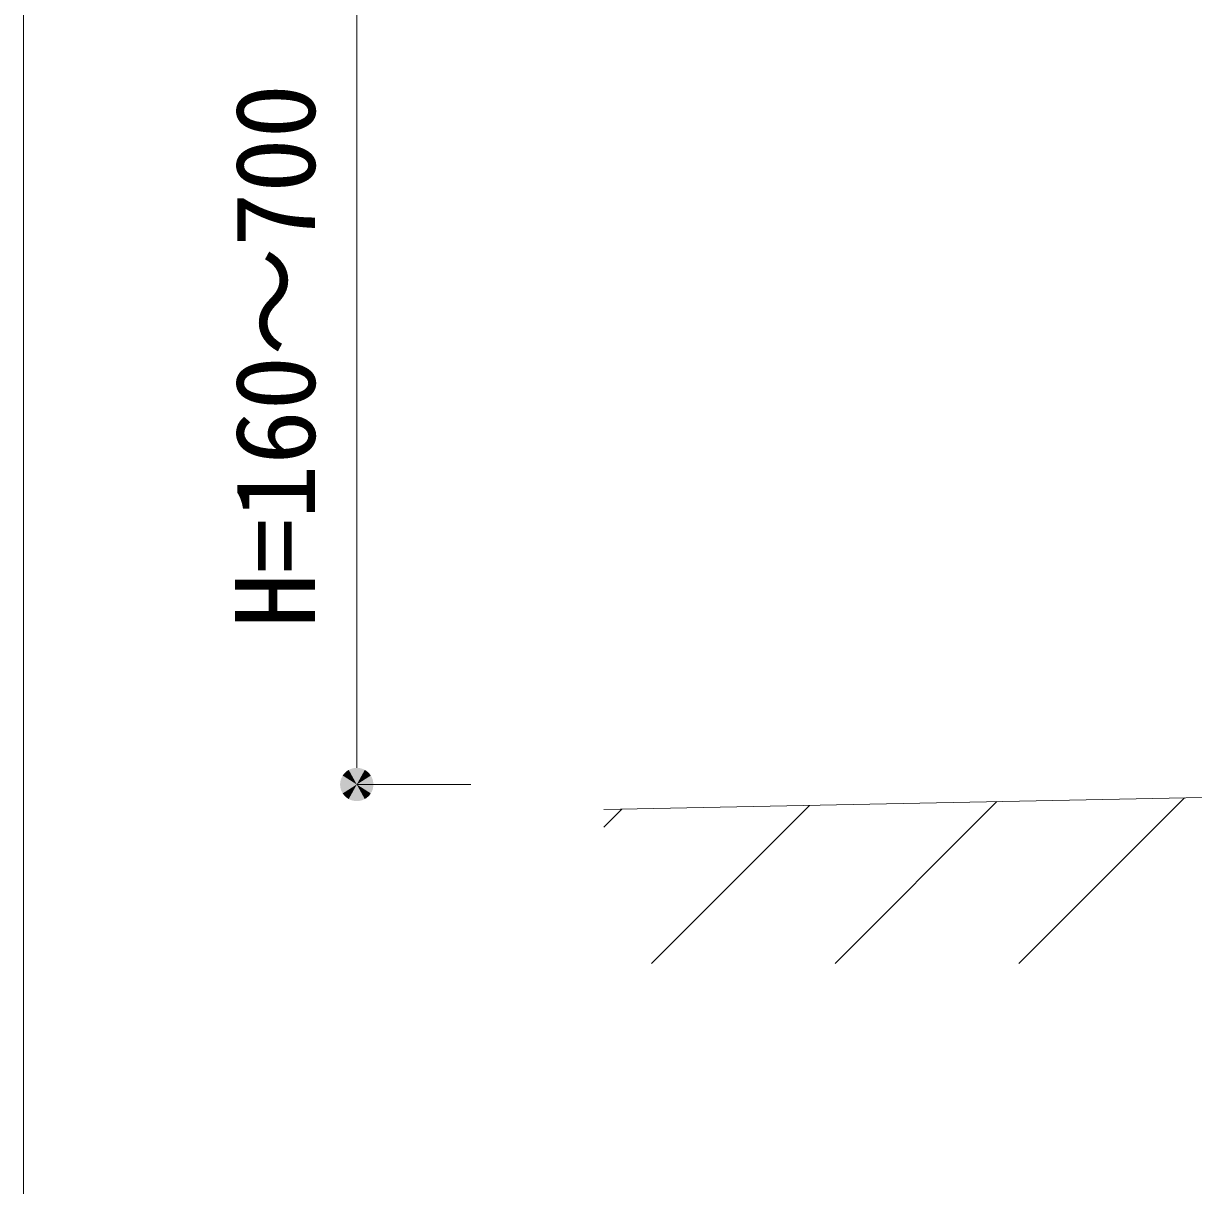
# Model space of a CAD drawing. Units: millimetres, scale not verified. Extents: x -4007 to 4007, y -2741 to 2832.
# Drawn here: x -4007 to -3444, y -2038 to -1479 of the extents above; entities that cross this region are included whole.
import ezdxf
from ezdxf.enums import TextEntityAlignment as Align

# ---------------------------------------------------------------- set-up
doc = ezdxf.new("R2010")
doc.units = ezdxf.units.MM
doc.header["$LTSCALE"] = 20
for name, color, linetype, lineweight in [('0-0_0-A01-枠A', 4, 'Continuous', 9), ('0-4_0-A11-寸法_詳細', 5, 'Continuous', 9), ('0-5_0', 7, 'Continuous', 9), ('0-9_A-E01-仕上太線', 5, 'Continuous', 9), ('0-F_A-C03-壁種別', 4, 'Continuous', 9)]:
    doc.layers.add(name, color=color, linetype=linetype, lineweight=lineweight)
doc.styles.add('ＭＳ ゴシック', font='')
doc.styles.get('ＭＳ ゴシック').set_extended_font_data('MS Gothic')

# ---------------------------------------------------------------- blocks, each defined once
blk = doc.blocks.new('waku')
at = {"layer": '0-0_0-A01-枠A'}
blk.add_line((396.67, 11513.33), (396.67, 366.67), dxfattribs=at)
blk = doc.blocks.new('_Dot')
at = {"layer": '0-5_0'}
blk.add_line((-10, 0), (-20, 0), dxfattribs=at)
for points in [[(0, 0), (-7.29, 6.85), (-6.37, 7.71)], [(0, 0), (-6.37, 7.71), (-5.36, 8.44)], [(0, 0), (-5.36, 8.44), (-4.26, 9.05)], [(0, 0), (-4.26, 9.05), (-3.09, 9.51)], [(0, 0), (-3.09, 9.51), (-1.87, 9.82)], [(0, 0), (-1.87, 9.82), (-0.63, 9.98)], [(0, 0), (-0.63, 9.98), (0.63, 9.98)], [(0, 0), (0.63, 9.98), (1.87, 9.82)], [(0, 0), (1.87, 9.82), (3.09, 9.51)], [(0, 0), (3.09, 9.51), (4.26, 9.05)], [(0, 0), (4.26, 9.05), (5.36, 8.44)], [(0, 0), (5.36, 8.44), (6.37, 7.71)], [(0, 0), (6.37, 7.71), (7.29, 6.85)], [(0, 0), (-10, 0), (-9.92, 1.25)], [(0, 0), (-9.92, -1.25), (-10, 0)], [(0, 0), (-9.92, 1.25), (-9.69, 2.49)], [(0, 0), (-9.69, -2.49), (-9.92, -1.25)], [(0, 0), (-9.69, 2.49), (-9.3, 3.68)], [(0, 0), (-9.3, -3.68), (-9.69, -2.49)], [(0, 0), (-9.3, 3.68), (-8.76, 4.82)], [(0, 0), (-8.76, -4.82), (-9.3, -3.68)], [(0, 0), (-8.76, 4.82), (-8.09, 5.88)], [(0, 0), (-8.09, -5.88), (-8.76, -4.82)], [(0, 0), (-8.09, 5.88), (-7.29, 6.85)], [(0, 0), (-7.29, -6.85), (-8.09, -5.88)], [(0, 0), (-6.37, -7.71), (-7.29, -6.85)], [(0, 0), (-5.36, -8.44), (-6.37, -7.71)], [(0, 0), (-4.26, -9.05), (-5.36, -8.44)], [(0, 0), (-3.09, -9.51), (-4.26, -9.05)], [(0, 0), (-1.87, -9.82), (-3.09, -9.51)], [(0, 0), (-0.63, -9.98), (-1.87, -9.82)], [(0, 0), (0.63, -9.98), (-0.63, -9.98)], [(0, 0), (7.29, 6.85), (8.09, 5.88)], [(0, 0), (8.09, 5.88), (8.76, 4.82)], [(0, 0), (8.76, 4.82), (9.3, 3.68)], [(0, 0), (9.3, 3.68), (9.69, 2.49)], [(0, 0), (9.69, 2.49), (9.92, 1.25)], [(0, 0), (9.92, 1.25), (10, 0)], [(0, 0), (1.87, -9.82), (0.63, -9.98)], [(0, 0), (3.09, -9.51), (1.87, -9.82)], [(0, 0), (4.26, -9.05), (3.09, -9.51)], [(0, 0), (5.36, -8.44), (4.26, -9.05)], [(0, 0), (6.37, -7.71), (5.36, -8.44)], [(0, 0), (7.29, -6.85), (6.37, -7.71)], [(0, 0), (8.09, -5.88), (7.29, -6.85)], [(0, 0), (8.76, -4.82), (8.09, -5.88)], [(0, 0), (9.3, -3.68), (8.76, -4.82)], [(0, 0), (9.69, -2.49), (9.3, -3.68)], [(0, 0), (9.92, -1.25), (9.69, -2.49)], [(0, 0), (10, 0), (9.92, -1.25)]]:
    blk.add_solid(points, dxfattribs=at)

msp = doc.modelspace()

# ---------------------------------------------------------------- linework, layer by layer
at = {"layer": '0-4_0-A11-寸法_詳細'}
for p, q in [((-3846.35, -1450.1), (-3846.35, -1829.5)), ((-3791.49, -1845.5), (-3846.35, -1845.5))]:
    msp.add_line(p, q, dxfattribs=at)
at = {"layer": '0-9_A-E01-仕上太線', "color": 4}
msp.add_line((-207.68, -1787.13), (-3727.49, -1857.52), dxfattribs=at)
at = {"layer": '0-F_A-C03-壁種別'}
for p, q in [((-3704.69, -1931.56), (-3628.68, -1855.55)), ((-3616.31, -1931.56), (-3538.49, -1853.74)), ((-3527.92, -1931.56), (-3448.3, -1851.94)), ((-3727.49, -1865.97), (-3718.87, -1857.35))]:
    msp.add_line(p, q, dxfattribs=at)

# ---------------------------------------------------------------- block references
at = {"layer": '0-0_0-A01-枠A', "xscale": 0.5, "yscale": 0.5}
msp.add_blockref('waku', (-4205, -2924.31), dxfattribs=at)
at = {"layer": '0-4_0-A11-寸法_詳細', "xscale": 0.8, "yscale": 0.8, "rotation": 270}
msp.add_blockref('_Dot', (-3846.35, -1845.5), dxfattribs=at)

# ---------------------------------------------------------------- texts
at = {"layer": '0-4_0-A11-寸法_詳細', "style": 'ＭＳ ゴシック'}
msp.add_text('H=160～700', height=38.42, rotation=90, dxfattribs=at).set_placement((-3854.94, -1770.04), align=Align.BOTTOM_LEFT)

doc.saveas('drawing.dxf')
